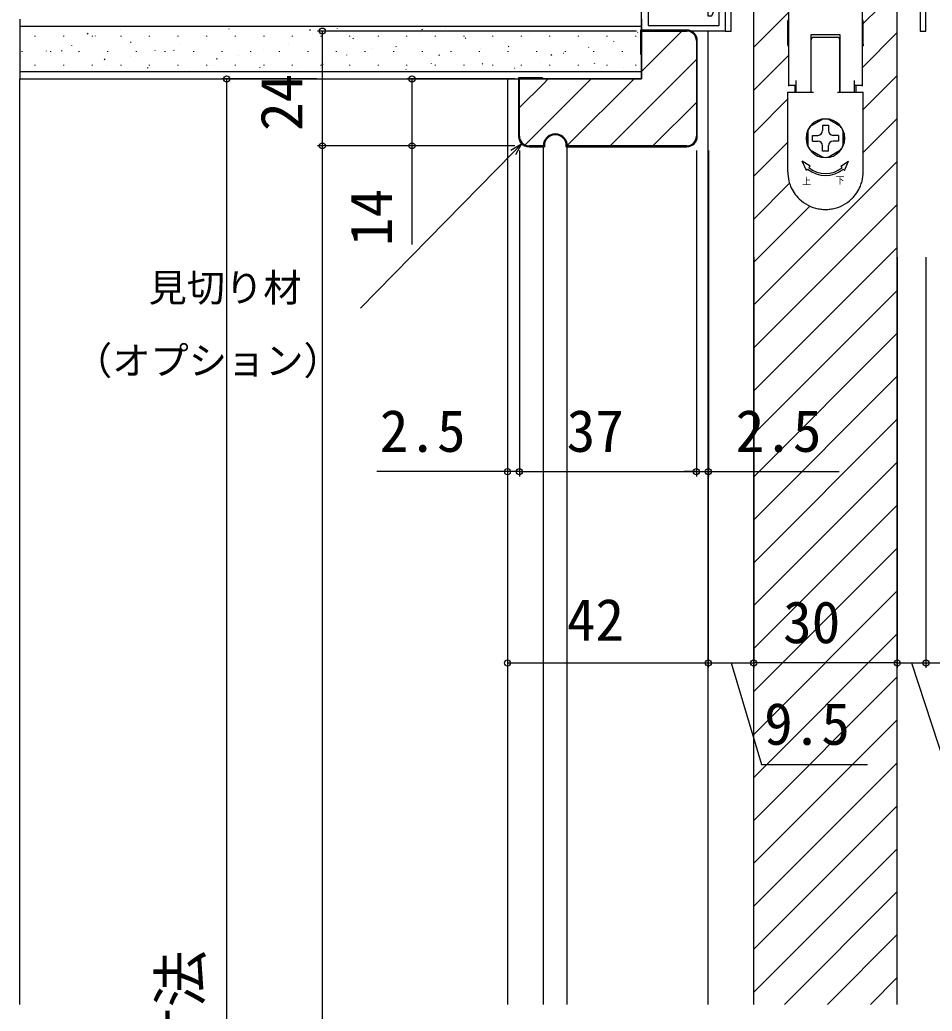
# Model space of a CAD drawing. Units: millimetres, scale not verified. Extents: x -525 to 525, y -784 to 780.
# Drawn here: x -392.7 to -201.9, y 296.4 to 503.7 of the extents above; entities that cross this region are included whole.
import ezdxf
from ezdxf.enums import TextEntityAlignment as Align

# ---------------------------------------------------------------- set-up
doc = ezdxf.new("R2010")
doc.units = ezdxf.units.MM
doc.header["$LTSCALE"] = 4
for name, color, linetype in [('0-3_YKK_11', 7, 'Continuous'), ('0-4_YKK_12', 2, 'Continuous'), ('0-5_YKK_13', 4, 'Continuous'), ('0-7_YKK_D', 6, 'Continuous'), ('0-9_YSS_K', 3, 'Continuous'), ('0-A_YSS_KE', 3, 'Continuous')]:
    doc.layers.add(name, color=color, linetype=linetype)
doc.styles.add('ＭＳ ゴシック', font='')
doc.styles.get('ＭＳ ゴシック').set_extended_font_data('MS Gothic')

msp = doc.modelspace()

# ---------------------------------------------------------------- linework, layer by layer
at = {"layer": '0-3_YKK_11'}
msp.add_lwpolyline([(-245.208, 549.375), (-245.208, 509.275), (-248.808, 509.275), (-248.808, 504.575), (-248.008, 504.575), (-246.408, 508.075), (-245.208, 508.075), (-245.208, 501.375), (-243.908, 501.375), (-243.908, 516.575), (-230.408, 516.575), (-230.408, 519.208), (-230.655, 519.31), (-231.053, 518.912), (-231.174, 518.839)], dxfattribs=at)
for points in [[(-262.708, 501.375), (-262.708, 539.675), (-259.508, 545.217), (-259.508, 549.275), (-258.308, 549.275), (-258.308, 544.896), (-261.508, 539.353), (-261.508, 526.199), (-261.396, 525.962), (-261.308, 525.75), (-261.308, 521.833), (-261.428, 521.649), (-261.428, 521.1), (-261.308, 520.916), (-261.308, 502.575), (-246.408, 502.575), (-246.408, 508.075), (-245.208, 508.075), (-245.208, 501.375)], [(-203.208, 501.375), (-203.208, 548.339), (-204.208, 548.703), (-204.208, 543.075), (-207.008, 543.075), (-208.408, 542.565), (-208.408, 543.16), (-209.908, 542.614), (-209.908, 541.875), (-207.966, 541.875), (-206.867, 542.275), (-204.208, 542.275), (-204.208, 530.975), (-206.867, 530.975), (-207.966, 531.375), (-209.908, 531.375), (-209.908, 530.635), (-208.408, 530.089), (-208.408, 530.684), (-207.008, 530.175), (-204.408, 530.175), (-204.408, 501.375)]]:
    msp.add_lwpolyline(points, close=True, dxfattribs=at)
at = {"layer": '0-4_YKK_12'}
for p, q in [((-239.208, 297.874), (-239.208, 506.375)), ((-216.5, 502.734), (-212.859, 506.375)), ((-209.208, 297.874), (-209.208, 506.375)), ((-239.208, 497.986), (-231.913, 505.282)), ((-262.708, 491.379), (-262.708, 501.379)), ((-248.708, 297.874), (-248.708, 501.379)), ((-216.464, 493.789), (-209.208, 501.045)), ((-239.208, 489.006), (-231.947, 496.267)), ((-290.708, 491.379), (-290.708, 297.874)), ((-290.708, 491.379), (-262.708, 491.379)), ((-216.428, 484.845), (-209.208, 492.065)), ((-239.208, 480.025), (-231.982, 487.252)), ((-216.393, 475.9), (-209.208, 483.085)), ((-283.208, 297.874), (-283.208, 477.379)), ((-278.208, 297.874), (-278.208, 477.379)), ((-239.208, 471.045), (-232.016, 478.238)), ((-239.208, 444.104), (-209.208, 474.104)), ((-239.208, 462.065), (-231.726, 469.547)), ((-239.208, 453.085), (-227.5, 464.793)), ((-239.208, 426.144), (-209.208, 456.144)), ((-239.208, 417.164), (-209.208, 447.164)), ((-239.208, 408.183), (-209.208, 438.183)), ((-239.208, 399.203), (-209.208, 429.203)), ((-239.208, 390.223), (-209.208, 420.223)), ((-239.208, 381.243), (-209.208, 411.243)), ((-239.208, 372.262), (-209.208, 402.262)), ((-239.208, 363.282), (-209.208, 393.282)), ((-239.208, 354.302), (-209.208, 384.302)), ((-239.208, 345.322), (-209.208, 375.322)), ((-239.208, 336.341), (-209.208, 366.341)), ((-239.208, 327.361), (-209.208, 357.361)), ((-239.208, 318.381), (-209.208, 348.381)), ((-239.208, 309.401), (-209.208, 339.401)), ((-239.208, 300.42), (-209.208, 330.42)), ((-232.775, 297.874), (-209.208, 321.44)), ((-223.795, 297.874), (-209.208, 312.46)), ((-214.814, 297.874), (-209.208, 303.48))]:
    msp.add_line(p, q, dxfattribs=at)
msp.add_lwpolyline([(-239.208, 435.124), (-231.683, 442.649), (-209.208, 465.124)], dxfattribs=at)
at = {"layer": '0-5_YKK_13'}
for p, q in [((-231.908, 506.375), (-231.908, 489.875)), ((-216.508, 506.375), (-216.508, 489.875)), ((-231.908, 503.574), (-232.108, 503.574)), ((-216.308, 500.181), (-216.308, 503.074)), ((-232.108, 499.735), (-232.108, 500.181)), ((-232.108, 498.563), (-232.108, 499.735)), ((-227.258, 500.574), (-227.258, 488.574)), ((-221.158, 500.574), (-227.258, 500.574)), ((-227.208, 499.074), (-227.208, 499.574)), ((-226.708, 500.074), (-221.708, 500.074)), ((-221.208, 499.074), (-221.208, 499.574)), ((-221.158, 488.574), (-221.158, 500.574)), ((-232.108, 498.563), (-232.108, 498.295)), ((-232.108, 498.295), (-232.108, 498.263)), ((-232.108, 498.263), (-231.908, 498.263)), ((-227.258, 498.263), (-227.208, 498.263)), ((-227.208, 498.574), (-227.208, 499.074)), ((-227.208, 498.295), (-227.208, 498.563)), ((-227.208, 498.263), (-227.208, 498.295)), ((-227.208, 497.277), (-227.208, 498.263)), ((-221.208, 498.563), (-221.208, 498.572)), ((-221.208, 497.277), (-221.208, 498.263)), ((-221.208, 498.263), (-221.158, 498.263)), ((-216.508, 498.263), (-216.308, 498.263)), ((-216.308, 498.563), (-216.308, 498.295)), ((-216.308, 498.295), (-216.308, 498.263)), ((-221.208, 495.032), (-221.208, 496.563)), ((-227.208, 494.574), (-227.208, 495.032)), ((-227.208, 494.539), (-227.208, 494.574)), ((-227.208, 491.074), (-227.208, 493.074)), ((-221.208, 491.074), (-221.208, 493.074)), ((-231.908, 490.074), (-230.308, 490.074)), ((-230.533, 488.574), (-230.533, 490.074)), ((-230.308, 488.574), (-230.308, 491.074)), ((-227.208, 489.991), (-227.208, 491.074)), ((-227.208, 489.574), (-227.208, 489.991)), ((-221.208, 489.991), (-221.208, 491.074)), ((-221.208, 489.574), (-221.208, 489.991)), ((-221.208, 489.074), (-221.208, 489.574)), ((-218.108, 488.574), (-218.108, 491.074)), ((-218.108, 490.074), (-216.508, 490.074)), ((-217.883, 490.074), (-217.883, 488.574)), ((-232.108, 488.574), (-230.308, 488.574)), ((-232.108, 484.274), (-232.108, 488.574)), ((-227.208, 488.574), (-226.708, 488.574)), ((-221.708, 488.574), (-221.208, 488.574)), ((-221.208, 488.574), (-221.208, 489.074)), ((-221.208, 488.574), (-221.158, 488.574)), ((-216.308, 484.274), (-216.308, 488.574)), ((-232.108, 483.274), (-232.108, 484.274)), ((-232.108, 482.4), (-232.108, 483.274)), ((-216.308, 483.274), (-216.308, 484.274)), ((-216.308, 482.4), (-216.308, 483.274)), ((-232.108, 481.936), (-232.108, 482.4)), ((-232.108, 481.774), (-232.108, 481.936)), ((-224.742, 482.939), (-227.375, 481.419)), ((-224.808, 481.674), (-223.608, 481.674)), ((-224.808, 481.674), (-224.808, 480.574)), ((-221.042, 481.419), (-223.675, 482.939)), ((-223.608, 481.674), (-223.608, 480.574)), ((-216.308, 479.274), (-216.308, 481.274)), ((-232.108, 478.774), (-232.108, 479.274)), ((-227.958, 480.504), (-227.958, 477.445)), ((-227.908, 480.494), (-227.908, 477.454)), ((-226.908, 478.374), (-226.908, 479.574)), ((-226.908, 479.574), (-225.808, 479.574)), ((-221.508, 479.574), (-222.608, 479.574)), ((-221.508, 479.574), (-221.508, 478.374)), ((-220.508, 477.454), (-220.508, 480.494)), ((-220.458, 477.445), (-220.458, 480.504)), ((-216.308, 478.774), (-216.308, 479.274)), ((-232.108, 477.774), (-232.108, 478.149)), ((-232.108, 477.717), (-232.108, 477.774)), ((-232.108, 477.439), (-232.108, 477.717)), ((-232.108, 477.417), (-232.108, 477.439)), ((-232.108, 477.274), (-232.108, 477.417)), ((-232.108, 476.774), (-232.108, 477.274)), ((-232.108, 476.274), (-232.108, 476.774)), ((-226.908, 478.374), (-225.808, 478.374)), ((-224.808, 476.274), (-224.808, 477.374)), ((-223.608, 476.274), (-223.608, 477.374)), ((-221.508, 478.374), (-222.608, 478.374)), ((-216.308, 477.774), (-216.308, 478.149)), ((-216.308, 477.717), (-216.308, 477.774)), ((-216.308, 477.439), (-216.308, 477.717)), ((-216.308, 477.417), (-216.308, 477.439)), ((-216.308, 477.274), (-216.308, 477.417)), ((-216.308, 476.774), (-216.308, 477.274)), ((-216.308, 476.274), (-216.308, 476.774)), ((-232.108, 471.974), (-232.108, 476.274)), ((-227.375, 476.53), (-224.742, 475.01)), ((-223.608, 476.274), (-224.808, 476.274)), ((-223.675, 475.01), (-221.042, 476.53)), ((-216.308, 471.974), (-216.308, 476.274)), ((-228.194, 472.225), (-229.058, 474.174)), ((-227.422, 473.144), (-229.058, 474.174)), ((-227.422, 473.144), (-227.68, 472.838)), ((-220.995, 473.144), (-219.359, 474.174)), ((-220.995, 473.144), (-220.737, 472.838)), ((-220.223, 472.225), (-219.359, 474.174)), ((-228.194, 472.225), (-227.937, 472.531)), ((-220.223, 472.225), (-220.48, 472.531))]:
    msp.add_line(p, q, dxfattribs=at)
for points in [[(-232.108, 500.181), (-232.108, 503.074), (-232.108, 503.574)], [(-216.308, 503.074), (-216.308, 503.574), (-216.508, 503.574)], [(-216.308, 498.563), (-216.308, 499.735), (-216.308, 500.181)], [(-227.208, 498.563), (-227.208, 498.572), (-227.208, 498.574)], [(-221.208, 498.572), (-221.208, 498.574), (-221.208, 499.074)], [(-221.208, 498.263), (-221.208, 498.295), (-221.208, 498.563)], [(-227.208, 496.777), (-227.208, 497.134), (-227.208, 497.277)], [(-227.208, 495.032), (-227.208, 496.563), (-227.208, 496.777)], [(-221.208, 496.563), (-221.208, 496.777), (-221.208, 497.134), (-221.208, 497.277)], [(-227.208, 493.074), (-227.208, 494.532), (-227.208, 494.539)], [(-221.208, 494.539), (-221.208, 494.574), (-221.208, 495.032)], [(-221.208, 493.074), (-221.208, 494.532), (-221.208, 494.539)], [(-227.208, 488.574), (-227.208, 489.074), (-227.208, 489.574)], [(-230.308, 488.574), (-227.258, 488.574), (-227.208, 488.574)], [(-221.158, 488.574), (-218.108, 488.574), (-216.308, 488.574)], [(-232.108, 479.274), (-232.108, 481.274), (-232.108, 481.774)], [(-216.308, 481.274), (-216.308, 481.774), (-216.308, 481.936), (-216.308, 482.4)], [(-232.108, 478.149), (-232.108, 478.613), (-232.108, 478.774)], [(-216.308, 478.149), (-216.308, 478.613), (-216.308, 478.774)]]:
    msp.add_lwpolyline(points, dxfattribs=at)
for centre, radius, start, end in [((-226.708, 499.574), 0.5, 90, 180), ((-221.708, 499.574), 0.5, 0, 90), ((-224.208, 478.974), 4.05, 0, 180), ((-224.208, 478.974), 4, 82.33165, 97.66835), ((-224.208, 478.974), 4.05, 136.2623, 157.80839), ((-224.208, 478.974), 4, 142.33165, 157.66835), ((-224.208, 478.974), 4, 22.33165, 37.82349), ((-224.208, 478.974), 4.05, 180, 0), ((-225.808, 480.574), 1, 270, 0), ((-222.608, 480.574), 1, 180, 270), ((-224.208, 478.974), 4, 202.33165, 217.82349), ((-225.808, 477.374), 1, 0, 90), ((-222.608, 477.374), 1, 90, 180), ((-224.208, 478.974), 4, 322.17651, 337.66835), ((-224.208, 478.974), 4, 262.17651, 277.82349), ((-224.208, 476.974), 5.4, 230, 310), ((-224.208, 471.974), 7.9, 180, 194.66485), ((-224.208, 476.974), 5.8, 230, 310), ((-224.208, 471.974), 7.9, 345.33515, 0), ((-224.208, 471.974), 7.9, 194.66485, 198.44872), ((-224.208, 471.974), 7.9, 198.44872, 202.318), ((-224.208, 471.974), 7.9, 202.318, 225.86911), ((-224.208, 471.974), 7.9, 314.13089, 337.682), ((-224.208, 471.974), 7.9, 337.682, 341.55128), ((-224.208, 471.974), 7.9, 341.55128, 345.33515), ((-224.208, 471.974), 7.9, 225.86911, 226.18003), ((-224.208, 471.974), 7.9, 226.18003, 259.0546), ((-224.208, 471.974), 7.9, 280.9454, 313.81997), ((-224.208, 471.974), 7.9, 313.81997, 314.13089), ((-224.208, 471.974), 7.9, 259.0546, 262.72786), ((-224.208, 471.974), 7.9, 262.72786, 270), ((-224.208, 471.974), 7.9, 270, 277.27214), ((-224.208, 471.974), 7.9, 277.27214, 280.9454)]:
    msp.add_arc(centre, radius, start, end, dxfattribs=at)
at = {"layer": '0-7_YKK_D'}
for p, q in [((-263.708, 501.379), (-330.447, 501.379)), ((-329.447, 501.379), (-329.447, 477.379)), ((-330.586, 491.379), (-350.447, 491.379)), ((-349.447, 491.379), (-349.447, 101.368)), ((-289.208, 491.379), (-311.708, 491.379)), ((-289.208, 477.379), (-330.447, 477.379)), ((-289.208, 477.379), (-330.447, 477.379)), ((-329.447, 477.379), (-329.447, 101.368)), ((-289.208, 477.379), (-311.708, 477.379)), ((-290.708, 476.379), (-290.708, 408.252)), ((-288.208, 476.379), (-288.208, 408.252)), ((-288.208, 476.379), (-288.208, 408.252)), ((-251.208, 476.379), (-251.208, 408.252)), ((-251.208, 476.379), (-251.208, 408.252)), ((-248.705, 476.379), (-248.705, 408.252)), ((-239.208, 454.121), (-239.208, 368.252)), ((-239.208, 454.121), (-239.208, 368.252)), ((-209.208, 454.121), (-209.208, 368.252)), ((-209.208, 454.121), (-209.208, 368.252)), ((-203.208, 454.121), (-203.208, 368.252)), ((-203.208, 454.121), (-203.208, 368.252)), ((-248.708, 450.389), (-248.708, 368.252)), ((-248.708, 450.389), (-248.708, 368.252)), ((-290.708, 447.978), (-290.708, 368.252)), ((-290.708, 409.252), (-318.036, 409.252)), ((-288.208, 409.252), (-290.708, 409.252)), ((-288.208, 409.252), (-285.658, 409.252)), ((-288.208, 409.252), (-251.208, 409.252)), ((-251.208, 409.252), (-253.758, 409.252)), ((-251.208, 409.252), (-248.705, 409.252)), ((-248.705, 409.252), (-221.377, 409.252)), ((-290.708, 369.252), (-248.708, 369.252)), ((-248.708, 369.252), (-239.208, 369.252)), ((-209.208, 369.252), (-239.208, 369.252)), ((-209.208, 369.252), (-203.208, 369.252))]:
    msp.add_line(p, q, dxfattribs=at)
for points in [[(-310.708, 491.379), (-310.708, 477.379), (-310.708, 456.761)], [(-287.764, 477.824), (-289.547, 476.001), (-321.421, 443.426)], [(-290.036, 476.479), (-287.764, 477.824), (-289.059, 475.523)], [(-243.958, 369.252), (-237.583, 348.002), (-215.424, 348.002)], [(-206.208, 369.252), (-199.235, 348.002), (-189.417, 348.002)], [(-203.208, 369.252), (-190.708, 369.252), (-158.158, 369.252)]]:
    msp.add_lwpolyline(points, dxfattribs=at)
for centre in [(-329.447, 501.379), (-349.447, 491.379), (-310.708, 491.379), (-329.447, 477.379), (-329.447, 477.379), (-310.708, 477.379), (-290.708, 409.252), (-288.208, 409.252), (-288.208, 409.252), (-251.208, 409.252), (-251.208, 409.252), (-248.705, 409.252), (-290.708, 369.252), (-248.708, 369.252), (-248.708, 369.252), (-239.208, 369.252), (-239.208, 369.252), (-209.208, 369.252), (-209.208, 369.252), (-203.208, 369.252), (-203.208, 369.252)]:
    msp.add_circle(centre, 0.637, dxfattribs=at)
at = {"layer": '0-9_YSS_K'}
for p, q in [((-262.708, 503.879), (-262.708, 491.379)), ((-392.708, 502.379), (-262.708, 502.379)), ((-371.628, 501.632), (-371.635, 501.651)), ((-348.955, 501.786), (-348.961, 501.804)), ((-331.924, 501.514), (-332.034, 501.68)), ((-326.281, 501.939), (-326.288, 501.958)), ((-308.464, 501.586), (-308.575, 501.752)), ((-303.608, 502.092), (-303.615, 502.111)), ((-280.935, 502.245), (-280.941, 502.264)), ((-389.474, 500.271), (-389.474, 500.371)), ((-383.494, 500.271), (-383.494, 500.371)), ((-378.433, 500.753), (-378.544, 500.919)), ((-377.514, 500.271), (-377.514, 500.371)), ((-376.852, 500.34), (-376.859, 500.359)), ((-371.534, 500.271), (-371.534, 500.371)), ((-365.554, 500.271), (-365.554, 500.371)), ((-359.574, 500.271), (-359.574, 500.371)), ((-354.179, 500.494), (-354.186, 500.512)), ((-353.594, 500.271), (-353.594, 500.371)), ((-347.614, 500.271), (-347.614, 500.371)), ((-341.634, 500.271), (-341.634, 500.371)), ((-335.654, 500.271), (-335.654, 500.371)), ((-331.506, 500.647), (-331.512, 500.666)), ((-329.674, 500.271), (-329.674, 500.371)), ((-323.694, 500.271), (-323.694, 500.371)), ((-322.917, 499.745), (-323.028, 499.912)), ((-317.714, 500.271), (-317.714, 500.371)), ((-311.734, 500.271), (-311.734, 500.371)), ((-308.832, 500.8), (-308.839, 500.819)), ((-305.754, 500.271), (-305.754, 500.371)), ((-299.774, 500.271), (-299.774, 500.371)), ((-299.458, 499.817), (-299.568, 499.984)), ((-293.794, 500.271), (-293.794, 500.371)), ((-287.814, 500.271), (-287.814, 500.371)), ((-286.159, 500.953), (-286.166, 500.972)), ((-281.834, 500.271), (-281.834, 500.371)), ((-275.854, 500.271), (-275.854, 500.371)), ((-269.874, 500.271), (-269.874, 500.371)), ((-263.894, 500.271), (-263.894, 500.371)), ((-263.486, 501.107), (-263.492, 501.126)), ((-262.708, 492.915), (-254.244, 501.379)), ((-381.843, 498.388), (-381.85, 498.407)), ((-369.427, 498.984), (-369.537, 499.151)), ((-359.17, 498.542), (-359.176, 498.56)), ((-341.754, 497.497), (-341.761, 497.516)), ((-336.496, 498.695), (-336.503, 498.714)), ((-319.081, 497.65), (-319.087, 497.669)), ((-313.911, 497.976), (-314.021, 498.143)), ((-313.823, 498.848), (-313.83, 498.867)), ((-296.407, 497.804), (-296.414, 497.823)), ((-291.15, 499.002), (-291.156, 499.02)), ((-290.452, 498.048), (-290.562, 498.215)), ((-273.734, 497.957), (-273.741, 497.976)), ((-268.476, 499.155), (-268.483, 499.174)), ((-392.325, 495.898), (-392.332, 495.917)), ((-392.224, 497.041), (-392.224, 497.141)), ((-387.101, 497.191), (-387.107, 497.209)), ((-386.244, 497.041), (-386.244, 497.141)), ((-383.88, 497.143), (-383.99, 497.31)), ((-380.264, 497.041), (-380.264, 497.141)), ((-374.874, 495.374), (-374.984, 495.541)), ((-374.284, 497.041), (-374.284, 497.141)), ((-369.652, 496.052), (-369.659, 496.071)), ((-368.304, 497.041), (-368.304, 497.141)), ((-364.427, 497.344), (-364.434, 497.363)), ((-362.324, 497.041), (-362.324, 497.141)), ((-360.421, 497.215), (-360.531, 497.382)), ((-356.344, 497.041), (-356.344, 497.141)), ((-351.414, 495.446), (-351.525, 495.613)), ((-350.364, 497.041), (-350.364, 497.141)), ((-346.979, 496.205), (-346.985, 496.224)), ((-344.384, 497.041), (-344.384, 497.141)), ((-338.404, 497.041), (-338.404, 497.141)), ((-332.424, 497.041), (-332.424, 497.141)), ((-326.444, 497.041), (-326.444, 497.141)), ((-324.305, 496.358), (-324.312, 496.377)), ((-320.464, 497.041), (-320.464, 497.141)), ((-314.484, 497.041), (-314.484, 497.141)), ((-308.504, 497.041), (-308.504, 497.141)), ((-304.904, 496.207), (-305.015, 496.374)), ((-302.524, 497.041), (-302.524, 497.141)), ((-301.632, 496.512), (-301.639, 496.531)), ((-296.544, 497.041), (-296.544, 497.141)), ((-290.564, 497.041), (-290.564, 497.141)), ((-284.584, 497.041), (-284.584, 497.141)), ((-281.445, 496.279), (-281.556, 496.446)), ((-278.959, 496.665), (-278.965, 496.684)), ((-278.604, 497.041), (-278.604, 497.141)), ((-272.624, 497.041), (-272.624, 497.141)), ((-266.644, 497.041), (-266.644, 497.141)), ((-262.708, 483.934), (-251.208, 495.434)), ((-389.474, 494.191), (-389.474, 494.291)), ((-383.494, 494.191), (-383.494, 494.291)), ((-377.514, 494.191), (-377.514, 494.291)), ((-374.643, 494.1), (-374.649, 494.119)), ((-371.534, 494.191), (-371.534, 494.291)), ((-365.867, 493.605), (-365.977, 493.772)), ((-365.554, 494.191), (-365.554, 494.291)), ((-359.574, 494.191), (-359.574, 494.291)), ((-353.594, 494.191), (-353.594, 494.291)), ((-351.969, 494.253), (-351.976, 494.272)), ((-347.614, 494.191), (-347.614, 494.291)), ((-342.408, 493.677), (-342.518, 493.844)), ((-341.634, 494.191), (-341.634, 494.291)), ((-335.654, 494.191), (-335.654, 494.291)), ((-329.674, 494.191), (-329.674, 494.291)), ((-329.296, 494.407), (-329.303, 494.425)), ((-323.694, 494.191), (-323.694, 494.291)), ((-317.714, 494.191), (-317.714, 494.291)), ((-311.88, 493.362), (-311.887, 493.381)), ((-311.734, 494.191), (-311.734, 494.291)), ((-306.623, 494.56), (-306.629, 494.579)), ((-305.754, 494.191), (-305.754, 494.291)), ((-299.774, 494.191), (-299.774, 494.291)), ((-295.898, 494.438), (-296.008, 494.605)), ((-293.794, 494.191), (-293.794, 494.291)), ((-289.207, 493.515), (-289.214, 493.534)), ((-287.814, 494.191), (-287.814, 494.291)), ((-283.949, 494.713), (-283.956, 494.732)), ((-281.834, 494.191), (-281.834, 494.291)), ((-275.854, 494.191), (-275.854, 494.291)), ((-272.439, 494.51), (-272.549, 494.677)), ((-269.874, 494.191), (-269.874, 494.291)), ((-266.534, 493.669), (-266.54, 493.688)), ((-263.894, 494.191), (-263.894, 494.291)), ((-262.708, 492.879), (-392.708, 492.879)), ((-392.708, 297.874), (-392.708, 491.379)), ((-379.9, 492.902), (-379.907, 492.921)), ((-357.227, 493.055), (-357.234, 493.074)), ((-334.554, 493.209), (-334.56, 493.228)), ((-283.208, 490.375), (-282.204, 491.379)), ((-278.208, 486.395), (-273.224, 491.379)), ((-278.208, 477.415), (-264.244, 491.379)), ((-263.524, 492.879), (-263.543, 492.908)), ((-288.208, 485.375), (-283.208, 490.375)), ((-283.208, 481.395), (-278.208, 486.395)), ((-260.283, 477.379), (-251.208, 486.454)), ((-269.263, 477.379), (-262.708, 483.934)), ((-287.042, 477.561), (-283.208, 481.395)), ((-278.209, 477.414), (-278.208, 477.415))]:
    msp.add_line(p, q, dxfattribs=at)
at = {"layer": '0-A_YSS_KE'}
for p, q in [((-392.708, 503.879), (-392.708, 491.379)), ((-262.708, 501.375), (-253.208, 501.379)), ((-251.208, 499.379), (-251.208, 479.379)), ((-251.008, 479.379), (-251.008, 499.379)), ((-262.908, 496.579), (-262.708, 496.579)), ((-392.708, 491.379), (-262.708, 491.379)), ((-288.208, 479.379), (-288.208, 491.379)), ((-283.408, 491.579), (-283.408, 491.379)), ((-283.208, 477.379), (-286.208, 477.379)), ((-286.208, 477.179), (-283, 477.179)), ((-278.417, 477.179), (-253.208, 477.179)), ((-253.208, 477.379), (-278.208, 477.379))]:
    msp.add_line(p, q, dxfattribs=at)
for points in [[(-262.708, 501.379), (-262.708, 491.379), (-288.208, 491.379)], [(-253.208, 501.579), (-262.908, 501.579), (-262.908, 496.579)], [(-283.408, 491.579), (-288.408, 491.579), (-288.408, 479.379)]]:
    msp.add_lwpolyline(points, dxfattribs=at)
for centre, radius, start, end in [((-253.208, 499.379), 2.2, 0, 90), ((-253.208, 499.379), 2, 0, 89.99999), ((-286.208, 479.379), 2.2, 180, 270), ((-286.208, 479.379), 2, 180, 270), ((-280.708, 477.379), 2.5, 0, 180), ((-280.708, 477.379), 2.3, 355.01146, 184.98854), ((-253.208, 479.379), 2, 270, 0), ((-253.208, 479.379), 2.2, 270, 0)]:
    msp.add_arc(centre, radius, start, end, dxfattribs=at)

# ---------------------------------------------------------------- texts
at = {"layer": '0-5_YKK_13', "style": 'ＭＳ ゴシック', "width": 0.9}
for s, p in [('上', (-229.061, 468.831)), ('下', (-222.082, 469.014))]:
    msp.add_text(s, height=1.466, dxfattribs=at).set_placement(p, align=Align.BOTTOM_LEFT)
at = {"layer": '0-7_YKK_D', "style": 'ＭＳ ゴシック'}
for s, p in [('24', (-330.947, 480.482)), ('14', (-312.208, 456.42)), ('開口寸法', (-352.083, 261.192))]:
    msp.add_text(s, height=8.798, rotation=90, dxfattribs=at).set_placement(p, align=Align.BOTTOM_LEFT)
for s, height, p in [('見切り材', 5.865, (-365.784, 443.033)), ('（オプション）', 5.865, (-381.375, 427.79)), ('2.5', 8.798, (-317.422, 410.752)), ('37', 8.798, (-278.333, 410.752)), ('2.5', 8.798, (-242.991, 410.752)), ('42', 8.798, (-278.299, 371.252)), ('30', 8.798, (-233.072, 370.752)), ('9.5', 8.798, (-237.038, 349.502))]:
    msp.add_text(s, height=height, dxfattribs=at).set_placement(p, align=Align.BOTTOM_LEFT)

doc.saveas('drawing.dxf')
